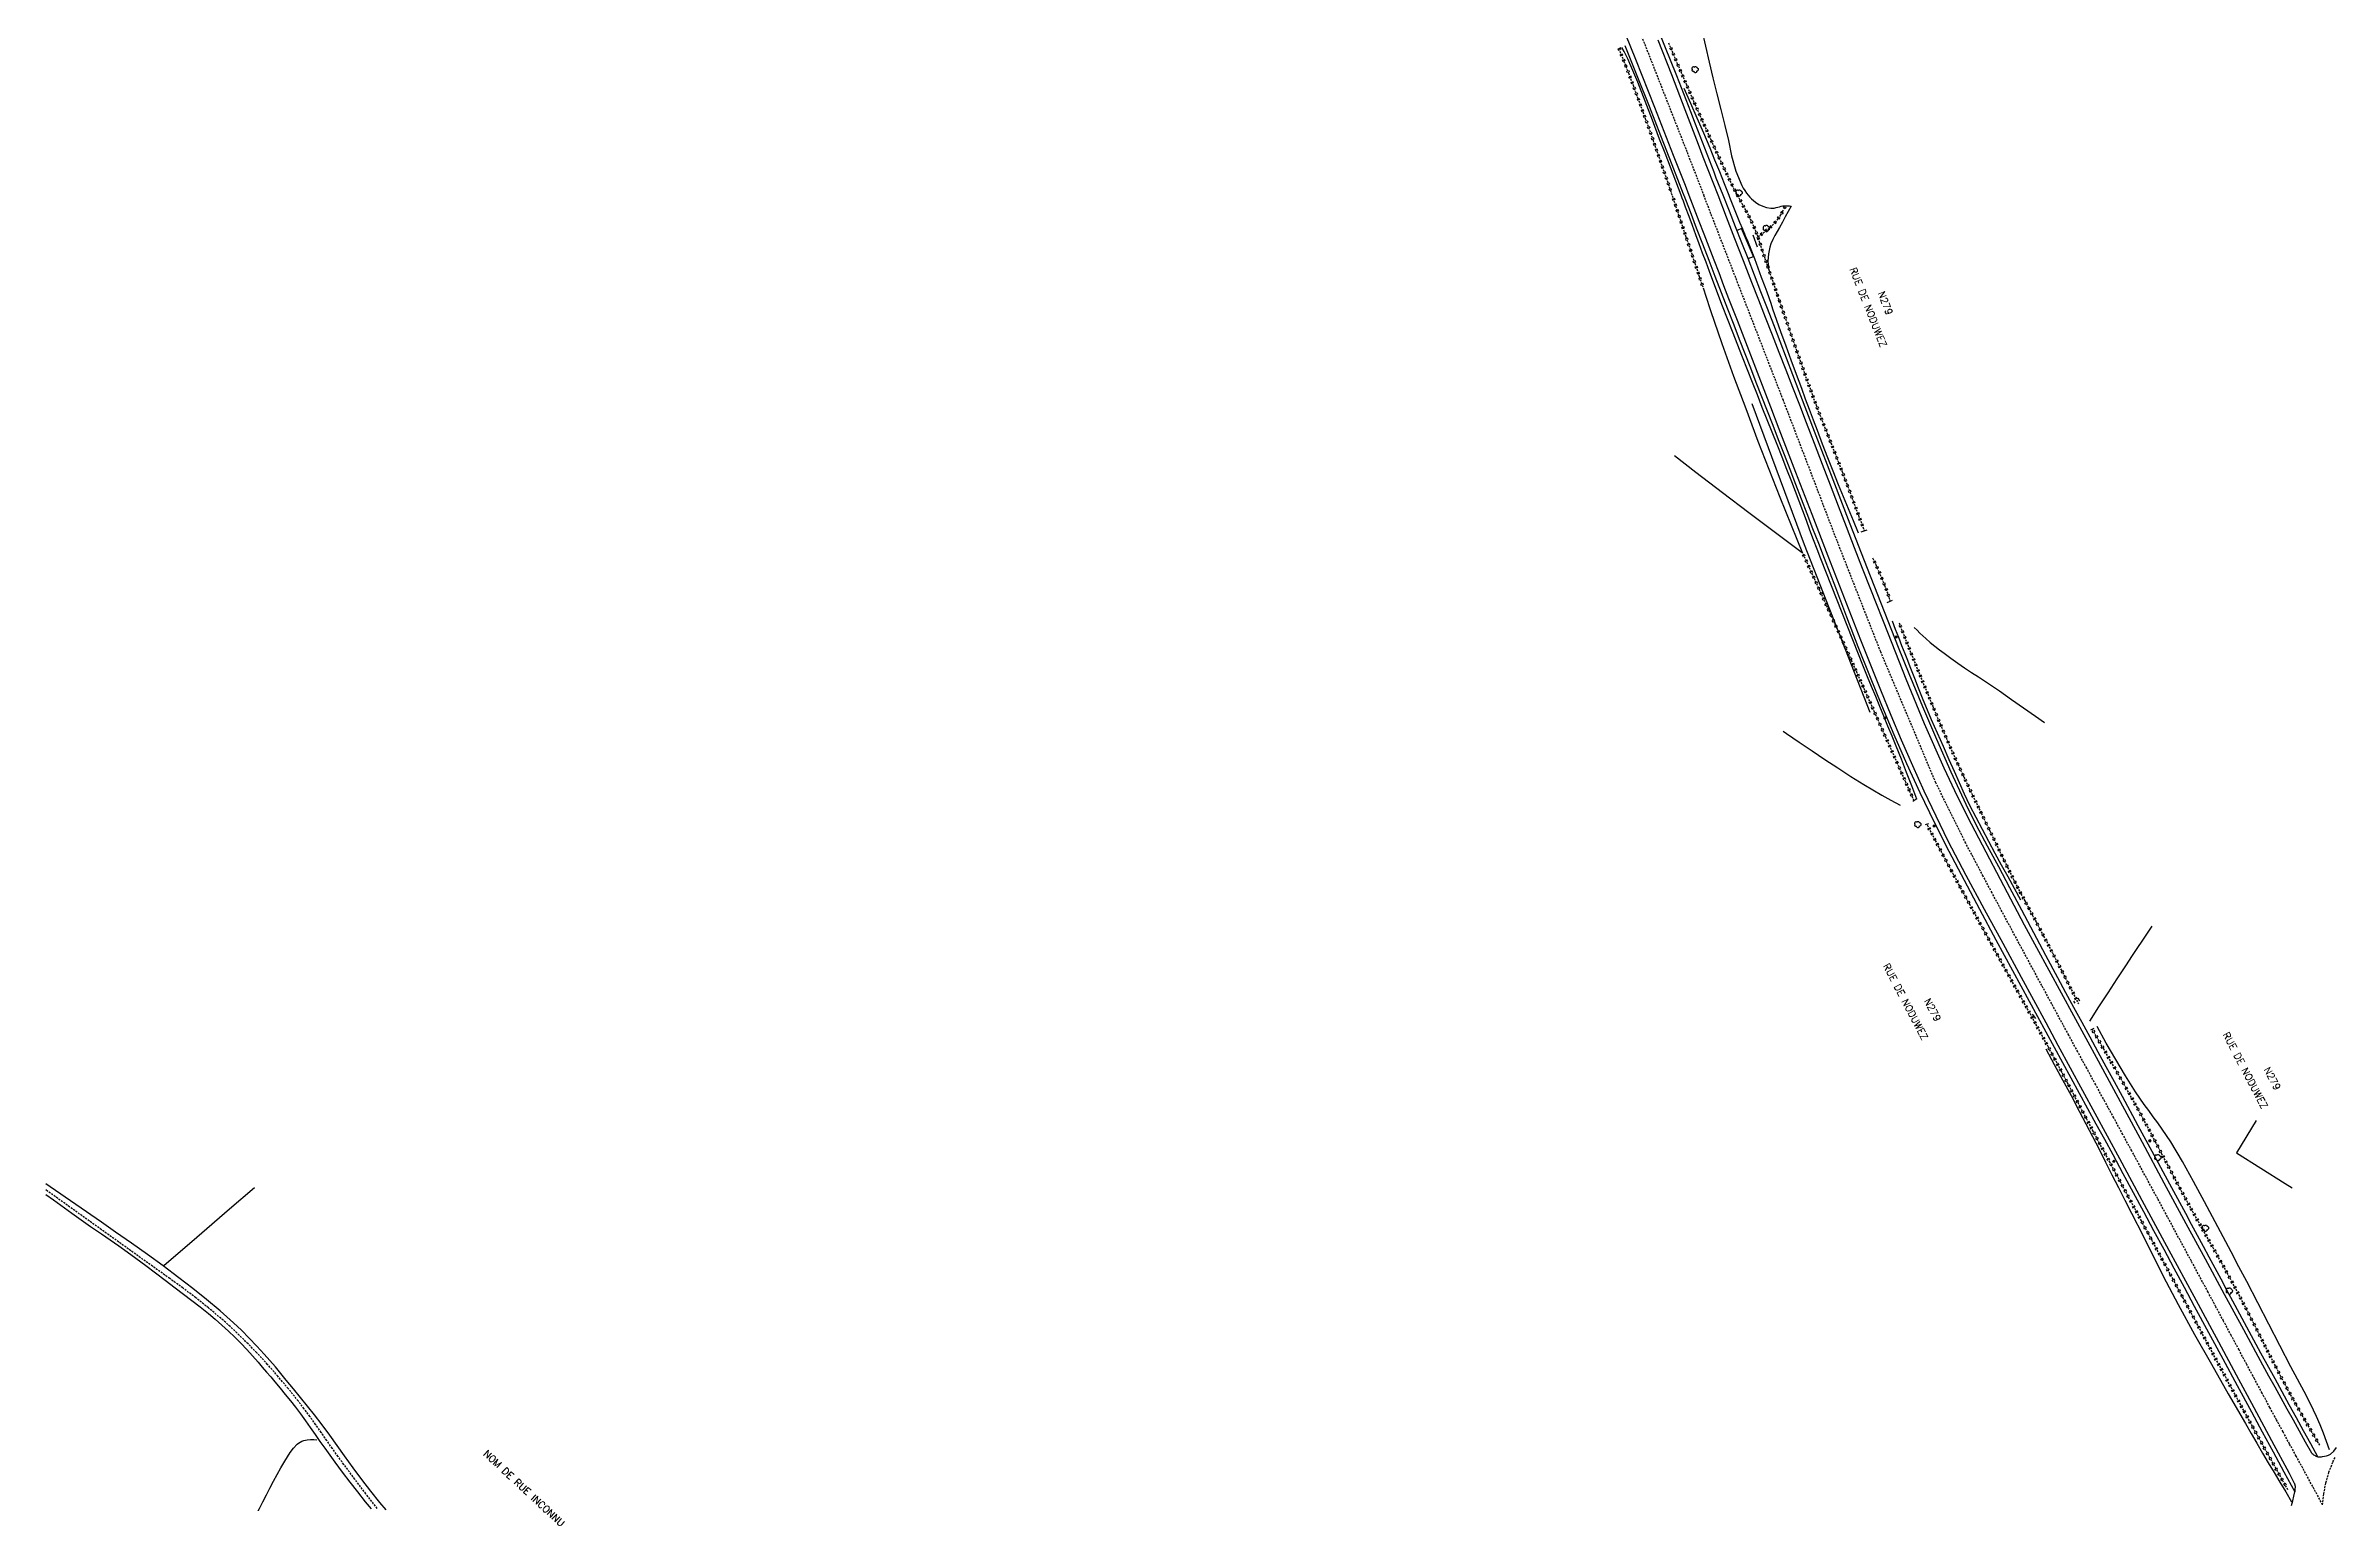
# Model space of a CAD drawing. Header units: millimetres. Extents: x 193000 to 194000, y 155000 to 156000.
# Drawn here: x 193000 to 193575, y 155342 to 155709 of the extents above; entities that cross this region are included whole.
import ezdxf
from ezdxf.enums import TextEntityAlignment as Align

# ---------------------------------------------------------------- set-up
doc = ezdxf.new("R2010")
doc.units = ezdxf.units.MM
doc.linetypes.add('DASHED', pattern=[0.75, 0.5, -0.25])
doc.layers.get('0').update_dxf_attribs({"linetype": 'CONTINUOUS'})
for name, color, linetype in [('W0001', 6, 'DASHED'), ('W0008', 7, 'CONTINUOUS'), ('W0051', 7, 'CONTINUOUS'), ('W0120', 7, 'CONTINUOUS'), ('W0211', 2, 'CONTINUOUS'), ('W0214', 2, 'CONTINUOUS'), ('W0220', 5, 'DASHED'), ('W0300', 7, 'CONTINUOUS'), ('W0330', 7, 'CONTINUOUS'), ('W0333', 7, 'CONTINUOUS'), ('W0850', 7, 'CONTINUOUS'), ('W0989', 7, 'CONTINUOUS'), ('W0990', 7, 'CONTINUOUS')]:
    doc.layers.add(name, color=color, linetype=linetype)
doc.styles.get("Standard").update_dxf_attribs({"font": 'romans.shx', "width": 0.85})

# ---------------------------------------------------------------- blocks, each defined once
blk = doc.blocks.new('T300')
for p, q in [((-0.8, 0.51), (-0.86, 0.34)), ((-0.86, 0.34), (-0.86, 0.17)), ((-0.86, 0.17), (-0.74, 0.06)), ((-0.69, 0.63), (-0.8, 0.51)), ((-0.8, -0.06), (-0.74, 0.06)), ((-0.74, 0.06), (-0.69, 0.11)), ((-0.57, 0.69), (-0.69, 0.63)), ((-0.46, 0.69), (-0.57, 0.69)), ((-0.29, 0.63), (-0.46, 0.69)), ((-0.29, 0.63), (-0.17, 0.74)), ((-0.23, 0.57), (-0.29, 0.63)), ((-0.17, 0.74), (-0.06, 0.8)), ((-0.06, 0.8), (0.06, 0.8)), ((0.06, 0.8), (0.23, 0.74)), ((0.23, 0.74), (0.34, 0.63)), ((0.34, 0.63), (0.4, 0.51)), ((0.46, 0.46), (0.34, 0.46)), ((0.4, 0.51), (0.4, 0.46)), ((0.57, 0.4), (0.46, 0.46)), ((0.57, 0.4), (0.69, 0.29)), ((0.69, 0.29), (0.74, 0.17)), ((0.74, 0.06), (0.69, -0.17)), ((0.74, 0.17), (0.74, 0.06)), ((-0.8, -0.17), (-0.8, -0.06)), ((-0.8, -0.23), (-0.8, -0.17)), ((-0.74, -0.34), (-0.8, -0.23)), ((-0.69, -0.4), (-0.74, -0.34)), ((-0.51, -0.46), (-0.69, -0.4)), ((-0.4, -0.46), (-0.51, -0.46)), ((-0.4, -0.46), (-0.34, -0.46)), ((-0.34, -0.46), (-0.34, -0.4)), ((-0.34, -0.51), (-0.34, -0.46)), ((-0.29, -0.63), (-0.34, -0.51)), ((-0.17, -0.74), (-0.29, -0.63)), ((-0.06, -0.8), (-0.17, -0.74)), ((0.06, -0.8), (-0.06, -0.8)), ((0.17, -0.74), (0.06, -0.8)), ((0.23, -0.69), (0.17, -0.74)), ((0.29, -0.46), (0.23, -0.46)), ((0.29, -0.63), (0.23, -0.69)), ((0.46, -0.4), (0.29, -0.46)), ((0.34, -0.51), (0.29, -0.63)), ((0.34, -0.51), (0.34, -0.46)), ((0.57, -0.34), (0.46, -0.4)), ((0.63, -0.29), (0.57, -0.34)), ((0.69, -0.17), (0.63, -0.29))]:
    blk.add_line(p, q)
blk = doc.blocks.new('T850')
for p, q in [((-0.25, -0.15), (0, 0.32)), ((0, 0.32), (0.25, -0.15)), ((-0.25, -0.15), (0.25, -0.15))]:
    blk.add_line(p, q)
for major_axis in [(-0.106, 0.106), (-0.0354, 0.0354), (-0.0236, 0.0236)]:
    blk.add_ellipse((0, 0), major_axis=major_axis, ratio=1, start_param=3.926991, end_param=10.210176)
blk = doc.blocks.new('t220o')
at = {"color": 0, "linetype": 'Continuous'}
for p, q in [((-0.25, 0.25), (0.25, 0.25)), ((-0.25, -0.25), (0.25, -0.25))]:
    blk.add_line(p, q, dxfattribs=at)

msp = doc.modelspace()

# ---------------------------------------------------------------- linework, layer by layer
at = {"layer": 'W0001'}
for points in [[(193248.97, 155926.94), (193263.37, 155911.48), (193283.83, 155889.81), (193304.25, 155867.8), (193323.43, 155845.58), (193337.31, 155827.85), (193350.05, 155809.23), (193362.16, 155790.15), (193378.46, 155761.08), (193388.36, 155740.72), (193400.18, 155713.14), (193412.19, 155682.51), (193416.66, 155671)], [(193572.18, 155341.96), (193565.55, 155354.17), (193563.89, 155357.22), (193562.23, 155360.28), (193560.58, 155363.33), (193558.93, 155366.39), (193556.98, 155370.01), (193555.04, 155373.63), (193553.1, 155377.25), (193551.17, 155380.87), (193549.23, 155384.49), (193547.29, 155388.12), (193545.35, 155391.74), (193543.41, 155395.36), (193539.19, 155403.2), (193534.96, 155411.03), (193530.73, 155418.87), (193526.49, 155426.7), (193524.23, 155430.86), (193521.96, 155435.01), (193519.7, 155439.17), (193517.43, 155443.33), (193515.16, 155447.48), (193512.9, 155451.64), (193510.64, 155455.79), (193508.38, 155459.95), (193504.1, 155467.85), (193499.82, 155475.75), (193495.56, 155483.66), (193491.31, 155491.58), (193489.09, 155495.73), (193486.88, 155499.89), (193484.68, 155504.05), (193482.48, 155508.22), (193474.98, 155523.37), (193461.11, 155556.29), (193450.16, 155584.16), (193436.65, 155619.5), (193424.96, 155649.6), (193416.66, 155671)], [(193014, 155411.08), (193000.46, 155420.78), (193000, 155421.09)], [(193083.3, 155341.02), (193080.45, 155344.69), (193077.67, 155348.4), (193074.9, 155352.12), (193073.45, 155354.1), (193072.02, 155356.1), (193070.62, 155358.11), (193069.22, 155360.12), (193067.81, 155362.14), (193066.38, 155364.13), (193064.92, 155366.11), (193063.43, 155368.06), (193060.92, 155371.17), (193058.35, 155374.24), (193055.72, 155377.24), (193053.01, 155380.18), (193050.83, 155382.42), (193048.61, 155384.61), (193046.33, 155386.74), (193044, 155388.82), (193040.88, 155391.44), (193037.7, 155393.98), (193034.45, 155396.44), (193031.14, 155398.81), (193031.14, 155398.81), (193014, 155411.08)], [(193572.18, 155341.96), (193572.47, 155344.73), (193573, 155347.46), (193573.76, 155350.13), (193574.75, 155352.74), (193575.33, 155353.94)]]:
    msp.add_lwpolyline(points, dxfattribs=at)
at = {"layer": 'W0008'}
for points in [[(193014, 155413), (193007.57, 155417.45), (193001.1, 155421.84), (193000, 155422.57)], [(193000, 155419.91), (193001.91, 155418.57), (193006.57, 155415.26), (193011.21, 155411.92)], [(193017.55, 155410.48), (193014, 155413)], [(193011.21, 155411.92), (193014, 155410.03)], [(193014, 155410.03), (193016.17, 155408.53), (193018.33, 155407.01), (193020.48, 155405.48), (193022.62, 155403.94), (193025.11, 155402.1), (193027.57, 155400.24), (193030.02, 155398.36), (193032.48, 155396.49), (193034.58, 155394.9), (193036.7, 155393.32), (193038.8, 155391.72), (193040.86, 155390.06), (193042.57, 155388.61), (193044.26, 155387.13), (193045.92, 155385.61), (193047.54, 155384.06), (193049.04, 155382.53), (193050.49, 155380.96), (193051.92, 155379.37), (193053.35, 155377.77), (193054.42, 155376.55), (193055.49, 155375.31), (193056.54, 155374.07), (193057.59, 155372.82), (193058.89, 155371.25), (193060.19, 155369.69), (193061.47, 155368.1), (193062.72, 155366.5), (193063.99, 155364.8), (193065.24, 155363.09), (193066.47, 155361.36), (193067.68, 155359.62), (193068.9, 155357.88), (193070.12, 155356.15), (193071.35, 155354.42), (193072.6, 155352.71), (193074.49, 155350.19), (193076.39, 155347.68), (193078.32, 155345.18), (193080.28, 155342.71), (193081.74, 155340.92)], [(193075.07, 155354.27), (193073.23, 155356.87), (193071.36, 155359.45), (193069.46, 155362.01), (193067.53, 155364.55), (193065.8, 155366.76), (193064.03, 155368.95), (193062.25, 155371.13), (193060.45, 155373.3), (193059.09, 155374.94), (193057.72, 155376.59), (193056.33, 155378.21), (193054.9, 155379.81), (193053.04, 155381.84), (193051.14, 155383.85), (193049.2, 155385.81), (193047.2, 155387.71), (193043.86, 155390.67), (193040.42, 155393.51), (193036.93, 155396.28), (193033.41, 155399.01), (193029.51, 155401.97), (193025.57, 155404.86), (193021.58, 155407.7), (193017.55, 155410.48)], [(193570.98, 155354.02), (193571.28, 155353.97), (193571.58, 155354), (193571.87, 155354.05), (193572.16, 155354.09), (193572.66, 155354.14), (193573.17, 155354.24), (193573.67, 155354.4), (193574.13, 155354.65), (193574.98, 155355.42), (193575.66, 155356.35)], [(193085.57, 155340.65), (193083.99, 155342.54), (193081.68, 155345.42), (193079.43, 155348.33), (193077.22, 155351.28), (193075.07, 155354.27)], [(193564.34, 155341.82), (193564.67, 155342.95), (193564.93, 155344.1), (193565.15, 155345.25)]]:
    msp.add_lwpolyline(points, dxfattribs=at)
at = {"layer": 'W0051'}
for points in [[(193394.67, 155717.21), (193399.52, 155705.21), (193404.24, 155693.17), (193408.96, 155681.13), (193409.96, 155678.6), (193410.96, 155676.07), (193411.95, 155673.54), (193412.93, 155671)], [(193421.51, 155671), (193420.94, 155672.44), (193420.37, 155673.89), (193419.8, 155675.33), (193419.24, 155676.78), (193418.06, 155679.81), (193416.89, 155682.84), (193415.73, 155685.87), (193414.57, 155688.91), (193413.4, 155691.95), (193412.23, 155694.98), (193411.05, 155698.01), (193409.86, 155701.03), (193406.86, 155708.51), (193403.84, 155715.97)], [(193396.86, 155708.63), (193400.02, 155700.69), (193402.93, 155693.38), (193405.79, 155686.06), (193408.64, 155678.72), (193411.48, 155671.39), (193411.52, 155671.29), (193411.55, 155671.2), (193411.59, 155671.1), (193411.63, 155671)], [(193420.25, 155671), (193419.02, 155674.19), (193417.78, 155677.39), (193416.54, 155680.58), (193415.3, 155683.77), (193411.94, 155692.5), (193408.59, 155701.25), (193405.19, 155709.97)], [(193411.63, 155671), (193413.2, 155666.93), (193414.77, 155662.86), (193416.34, 155658.79), (193417.91, 155654.72), (193419.47, 155650.65), (193421.03, 155646.58), (193422.6, 155642.51), (193424.17, 155638.44), (193425.57, 155634.83), (193426.97, 155631.23), (193428.37, 155627.63), (193429.77, 155624.02), (193431.17, 155620.42), (193432.57, 155616.81), (193433.98, 155613.21), (193435.37, 155609.61), (193436.82, 155605.89), (193438.25, 155602.17), (193439.69, 155598.45), (193441.13, 155594.73), (193442.57, 155591.01), (193444.01, 155587.29), (193445.45, 155583.57), (193446.89, 155579.85), (193449.72, 155572.45), (193452.54, 155565.06), (193455.38, 155557.67), (193458.32, 155550.32), (193461.36, 155542.92), (193464.44, 155535.54), (193467.62, 155528.2), (193470.95, 155520.92), (193474.53, 155513.52), (193478.28, 155506.19), (193482.1, 155498.91), (193485.93, 155491.64), (193490.04, 155483.9), (193494.2, 155476.19), (193498.39, 155468.49), (193502.58, 155460.8), (193504.68, 155456.94), (193506.78, 155453.08), (193508.89, 155449.23), (193511, 155445.37), (193513.11, 155441.52), (193515.22, 155437.67), (193517.33, 155433.81), (193519.42, 155429.95), (193522, 155425.2), (193524.56, 155420.44), (193527.12, 155415.68), (193529.68, 155410.92), (193532.24, 155406.16), (193534.8, 155401.4), (193537.36, 155396.64), (193539.92, 155391.89), (193543.5, 155385.25), (193547.09, 155378.61), (193550.69, 155371.97), (193554.28, 155365.34), (193556.99, 155360.32), (193559.71, 155355.29), (193562.43, 155350.27), (193565.15, 155345.25)], [(193412.93, 155671), (193414.18, 155667.77), (193415.43, 155664.53), (193416.68, 155661.29), (193417.92, 155658.05), (193419.16, 155654.81), (193420.41, 155651.58), (193421.65, 155648.34), (193422.9, 155645.1), (193425.01, 155639.65), (193427.11, 155634.19), (193429.21, 155628.73), (193431.32, 155623.28), (193433.42, 155617.82), (193435.52, 155612.36), (193437.63, 155606.91), (193439.74, 155601.45), (193443.8, 155590.92), (193447.86, 155580.38), (193451.95, 155569.84), (193456.08, 155559.33), (193458.58, 155553.02), (193461.09, 155546.7), (193463.65, 155540.4), (193466.3, 155534.15), (193469.11, 155527.75), (193471.99, 155521.39), (193474.96, 155515.07), (193478.02, 155508.79), (193482.47, 155500.15), (193487.09, 155491.59), (193491.78, 155483.07), (193496.43, 155474.54), (193499.51, 155468.83), (193502.59, 155463.13), (193505.67, 155457.43), (193508.76, 155451.73), (193511.84, 155446.03), (193514.93, 155440.33), (193518.01, 155434.64), (193521.1, 155428.94), (193527.33, 155417.42), (193533.56, 155405.91), (193539.79, 155394.4), (193546.01, 155382.88), (193550.46, 155374.64), (193554.91, 155366.39), (193559.36, 155358.14), (193563.8, 155349.9)], [(193569.42, 155354.93), (193567.9, 155357.7), (193566.37, 155360.46), (193564.83, 155363.22), (193563.29, 155365.98), (193561.74, 155368.73), (193560.21, 155371.49), (193558.68, 155374.25), (193557.17, 155377.02), (193552.35, 155385.91), (193547.53, 155394.81), (193542.73, 155403.7), (193537.92, 155412.59), (193532.39, 155422.8), (193526.88, 155433), (193521.36, 155443.21), (193515.84, 155453.42), (193509.66, 155464.81), (193503.45, 155476.18), (193497.29, 155487.58), (193491.22, 155499.04), (193487.58, 155505.99), (193483.95, 155512.95), (193480.41, 155519.96), (193477.04, 155527.05), (193472.16, 155538.17), (193467.55, 155549.41), (193463.09, 155560.7), (193458.63, 155571.99), (193456.57, 155577.21), (193454.54, 155582.44), (193452.52, 155587.67), (193450.52, 155592.91), (193448.52, 155598.16), (193446.52, 155603.4), (193444.52, 155608.64), (193442.5, 155613.87), (193440.78, 155618.27), (193439.07, 155622.67), (193437.35, 155627.07), (193435.62, 155631.47), (193433.9, 155635.87), (193432.18, 155640.27), (193430.46, 155644.67), (193428.74, 155649.07), (193426.61, 155654.55), (193424.49, 155660.03), (193422.37, 155665.52), (193420.25, 155671)], [(193570.98, 155354.02), (193569.17, 155357.28), (193567.37, 155360.53), (193565.57, 155363.79), (193563.77, 155367.06), (193560.22, 155373.57), (193556.67, 155380.08), (193553.14, 155386.6), (193549.61, 155393.13), (193548.13, 155395.88), (193546.65, 155398.63), (193545.17, 155401.38), (193543.7, 155404.14), (193542.22, 155406.89), (193540.74, 155409.64), (193539.26, 155412.4), (193537.78, 155415.15), (193533.81, 155422.5), (193529.83, 155429.85), (193525.84, 155437.19), (193521.85, 155444.54), (193519.83, 155448.27), (193517.8, 155451.99), (193515.77, 155455.71), (193513.75, 155459.44), (193511.72, 155463.16), (193509.69, 155466.89), (193507.68, 155470.62), (193505.66, 155474.35), (193502.62, 155480.01), (193499.6, 155485.67), (193496.58, 155491.34), (193493.57, 155497.02), (193490.78, 155502.23), (193487.96, 155507.43), (193485.2, 155512.66), (193482.56, 155517.96), (193478.79, 155526.07), (193475.2, 155534.25), (193471.72, 155542.49), (193468.28, 155550.74), (193465.59, 155557.34), (193462.96, 155563.96), (193460.37, 155570.6), (193457.78, 155577.24), (193453.46, 155588.35), (193449.18, 155599.47), (193444.91, 155610.6), (193440.64, 155621.72), (193439.03, 155625.9), (193437.43, 155630.07), (193435.83, 155634.25), (193434.23, 155638.43), (193432.63, 155642.6), (193431.02, 155646.78), (193429.41, 155650.95), (193427.79, 155655.12), (193426.23, 155659.09), (193424.66, 155663.06), (193423.08, 155667.03), (193421.51, 155671)], [(193570.98, 155354.02), (193570.76, 155354.04), (193570.55, 155354.12), (193570.36, 155354.22), (193570.18, 155354.31), (193569.96, 155354.43), (193569.76, 155354.58), (193569.58, 155354.75), (193569.42, 155354.94)], [(193563.8, 155349.9), (193565.05, 155347.39)], [(193565.05, 155347.39), (193565.07, 155347.31), (193565.1, 155347.23), (193565.13, 155347.14), (193565.16, 155347.06), (193565.19, 155346.98), (193565.21, 155346.9), (193565.23, 155346.81), (193565.24, 155346.73), (193565.26, 155346.36), (193565.23, 155345.99), (193565.19, 155345.62), (193565.15, 155345.25)]]:
    msp.add_lwpolyline(points, dxfattribs=at)
at = {"layer": 'W0120'}
for points in [[(193395.81, 155708.1), (193395.21, 155707.85)], [(193428.99, 155661.1), (193430.05, 155658.08)], [(193457.65, 155586.83), (193456.12, 155586.38)], [(193464, 155569.2), (193462.65, 155568.63)], [(193470.2, 155519.34), (193469.19, 155518.72)], [(193473.11, 155513.09), (193472.32, 155512.83)], [(193500.12, 155464.16), (193499.28, 155465.2)], [(193509.55, 155468.55), (193509.9, 155468)], [(193511.19, 155468.53), (193510.75, 155469.27)], [(193514.68, 155461.63), (193513.85, 155461.25)]]:
    msp.add_lwpolyline(points, dxfattribs=at)
at = {"layer": 'W0211'}
for points in [[(193410.98, 155671), (193409.64, 155674.54), (193408.29, 155678.08), (193406.93, 155681.62), (193405.56, 155685.15), (193403.75, 155689.91), (193401.96, 155694.67), (193400.1, 155699.41), (193398.11, 155704.1), (193397.63, 155705.12), (193397.13, 155706.14), (193396.61, 155707.14), (193396.07, 155708.13)], [(193411.62, 155697.93), (193413.3, 155694.19), (193414.95, 155690.45), (193416.57, 155686.69), (193418.16, 155682.92), (193419.38, 155679.95), (193420.58, 155676.97), (193421.76, 155673.98), (193422.94, 155671)], [(193470.23, 155519.29), (193468.94, 155522.63), (193467.63, 155525.96), (193466.31, 155529.29), (193464.98, 155532.61), (193463.97, 155535.11), (193462.95, 155537.6), (193461.92, 155540.09), (193460.89, 155542.58), (193459.87, 155545.06), (193458.84, 155547.55), (193457.82, 155550.04), (193456.81, 155552.54), (193454.1, 155559.3), (193451.41, 155566.07), (193448.75, 155572.86), (193446.1, 155579.65), (193445.18, 155582.06), (193444.26, 155584.47), (193443.35, 155586.89), (193442.44, 155589.31), (193441.54, 155591.73), (193440.63, 155594.15), (193439.71, 155596.57), (193438.78, 155598.98), (193437.56, 155602.11), (193436.33, 155605.24), (193435.09, 155608.36), (193433.85, 155611.48), (193432.6, 155614.6), (193431.36, 155617.72), (193430.12, 155620.85), (193428.89, 155623.98), (193426.38, 155630.37), (193423.88, 155636.77), (193421.4, 155643.18), (193418.95, 155649.6), (193418.08, 155651.89), (193417.22, 155654.2), (193416.37, 155656.5), (193415.52, 155658.81), (193414.67, 155661.11), (193413.82, 155663.42), (193412.97, 155665.72), (193412.1, 155668.02), (193411.82, 155668.77), (193411.54, 155669.51), (193411.26, 155670.26), (193410.98, 155671)], [(193422.94, 155671), (193423.12, 155670.56), (193423.29, 155670.13), (193423.47, 155669.69), (193423.65, 155669.25), (193424.32, 155667.58), (193424.99, 155665.9), (193425.67, 155664.23), (193426.36, 155662.56), (193426.63, 155661.92), (193426.9, 155661.29), (193427.17, 155660.65), (193427.44, 155660.02), (193427.72, 155659.39), (193427.99, 155658.75), (193428.25, 155658.11), (193428.51, 155657.47), (193429.41, 155655.15), (193430.27, 155652.81), (193431.12, 155650.47), (193431.96, 155648.13), (193432.47, 155646.72), (193432.97, 155645.3), (193433.47, 155643.88), (193433.96, 155642.46), (193434.46, 155641.04), (193434.95, 155639.63), (193435.45, 155638.21), (193435.96, 155636.8), (193437.25, 155633.22), (193438.56, 155629.65), (193439.88, 155626.09), (193441.19, 155622.52), (193442.17, 155619.88), (193443.13, 155617.23), (193444.11, 155614.59), (193445.11, 155611.95), (193446.42, 155608.55), (193447.75, 155605.15), (193449.09, 155601.76), (193450.45, 155598.37), (193451.69, 155595.33), (193452.94, 155592.29), (193454.21, 155589.25), (193455.48, 155586.22)], [(193463.96, 155564.05), (193464.77, 155562.01), (193465.58, 155559.96), (193466.38, 155557.92), (193467.19, 155555.87), (193467.84, 155554.22), (193468.48, 155552.57), (193469.12, 155550.92), (193469.75, 155549.27), (193470.4, 155547.63), (193471.05, 155545.98), (193471.71, 155544.34), (193472.38, 155542.7), (193473.81, 155539.31), (193475.29, 155535.93), (193476.78, 155532.56), (193478.28, 155529.2), (193479.55, 155526.34), (193480.82, 155523.47), (193482.11, 155520.63), (193483.45, 155517.8), (193484.99, 155514.75), (193486.59, 155511.73), (193488.21, 155508.72), (193489.83, 155505.71), (193491.43, 155502.78), (193493.03, 155499.84), (193494.65, 155496.92), (193496.29, 155494)], [(193573.9, 155355.73), (193573.17, 155357.87), (193572.38, 155359.99), (193571.53, 155362.08), (193570.63, 155364.16), (193569.12, 155367.33), (193567.5, 155370.45), (193565.84, 155373.55), (193564.2, 155376.66), (193561.44, 155382.01), (193558.68, 155387.36), (193555.9, 155392.7), (193553.12, 155398.04), (193551.14, 155401.79), (193549.16, 155405.54), (193547.17, 155409.28), (193545.16, 155413.02), (193542.45, 155418.09), (193539.75, 155423.18), (193536.97, 155428.24), (193534.02, 155433.19), (193532.97, 155434.79), (193531.89, 155436.37), (193530.76, 155437.92), (193529.62, 155439.46), (193528.48, 155441), (193527.35, 155442.55), (193526.25, 155444.12), (193525.19, 155445.71), (193522.65, 155449.74), (193520.18, 155453.82), (193517.81, 155457.95), (193515.51, 155462.13)], [(193502.59, 155456.5), (193504.73, 155452.61), (193506.84, 155448.71), (193508.94, 155444.8), (193511.02, 155440.88), (193512.68, 155437.69), (193514.34, 155434.5), (193515.98, 155431.29), (193517.61, 155428.09), (193519.24, 155424.88), (193520.87, 155421.67), (193522.5, 155418.47), (193524.13, 155415.26), (193527.05, 155409.52), (193529.96, 155403.76), (193532.89, 155398.02), (193535.9, 155392.31), (193540.01, 155384.77), (193544.22, 155377.28), (193548.47, 155369.81), (193552.75, 155362.36), (193554.18, 155359.89), (193555.62, 155357.42), (193557.07, 155354.96), (193558.52, 155352.51), (193559.97, 155350.06), (193561.43, 155347.62), (193562.9, 155345.18), (193564.37, 155342.74)]]:
    msp.add_lwpolyline(points, dxfattribs=at)
at = {"layer": 'W0214'}
msp.add_lwpolyline([(193441.58, 155581), (193438.69, 155588), (193435.86, 155595.03), (193433.09, 155602.08), (193430.36, 155609.16), (193427.28, 155617.32), (193424.25, 155625.5), (193421.3, 155633.71), (193418.43, 155641.95), (193418, 155643.25), (193417.58, 155644.56), (193417.17, 155645.86), (193416.77, 155647.17)], dxfattribs=at)
at = {"layer": 'W0220'}
for points in [[(193408.75, 155671), (193408.48, 155671.78), (193408.22, 155672.57), (193407.95, 155673.35), (193407.68, 155674.13), (193405.85, 155679.42), (193404, 155684.71), (193402.13, 155689.98), (193400.21, 155695.25), (193399.06, 155698.37), (193397.88, 155701.48), (193396.68, 155704.58), (193395.46, 155707.67)], [(193407.79, 155709.32), (193409.97, 155704.15), (193412.19, 155699), (193414.44, 155693.86), (193416.72, 155688.74), (193418.44, 155684.94), (193420.16, 155681.14), (193421.93, 155677.36), (193423.74, 155673.61), (193424.07, 155672.95), (193424.4, 155672.3), (193424.75, 155671.65), (193425.1, 155671)], [(193416.73, 155647.18), (193415.61, 155650.51), (193414.5, 155653.83), (193413.38, 155657.16), (193412.26, 155660.49), (193411.82, 155661.8), (193411.38, 155663.12), (193410.94, 155664.43), (193410.5, 155665.75), (193410.07, 155667.06), (193409.63, 155668.37), (193409.19, 155669.69), (193408.75, 155671)], [(193425.1, 155671), (193426.18, 155669.02), (193427.28, 155667.05), (193428.33, 155665.04), (193429.28, 155662.99), (193430.04, 155661.06), (193430.71, 155659.1), (193431.35, 155657.12), (193432, 155655.16), (193432.53, 155653.62), (193433.05, 155652.08), (193433.57, 155650.55), (193434.1, 155649.01), (193434.62, 155647.47), (193435.14, 155645.93), (193435.67, 155644.4), (193436.2, 155642.86), (193438.12, 155637.3), (193440.04, 155631.75), (193441.99, 155626.2), (193443.99, 155620.68), (193444.89, 155618.28), (193445.81, 155615.88), (193446.74, 155613.5), (193447.68, 155611.11), (193448.62, 155608.73), (193449.56, 155606.34), (193450.49, 155603.96), (193451.41, 155601.57), (193452.81, 155597.88), (193454.19, 155594.2), (193455.57, 155590.51), (193456.93, 155586.81)], [(193436.98, 155667.95), (193436.48, 155666.99), (193435.93, 155666.06), (193435.32, 155665.16), (193434.66, 155664.3), (193434.17, 155663.74), (193433.64, 155663.22), (193433.1, 155662.72), (193432.54, 155662.24), (193431.91, 155661.74), (193431.27, 155661.25), (193430.62, 155660.79), (193429.95, 155660.34)], [(193469.51, 155518.86), (193468.46, 155521.22), (193467.42, 155523.57), (193466.37, 155525.92), (193465.33, 155528.27), (193462.47, 155534.69), (193459.6, 155541.11), (193456.74, 155547.53), (193453.86, 155553.95), (193450.8, 155560.72), (193447.74, 155567.48), (193444.66, 155574.24), (193441.58, 155581)], [(193459.08, 155579.89), (193459.88, 155578.2), (193460.64, 155576.49), (193461.37, 155574.77), (193462.07, 155573.04), (193462.44, 155572.07), (193462.79, 155571.1), (193463.12, 155570.12), (193463.44, 155569.14)], [(193465.73, 155563.54), (193467.35, 155559.41), (193468.99, 155555.29), (193470.66, 155551.18), (193472.35, 155547.08), (193474.19, 155542.63), (193476.05, 155538.19), (193477.95, 155533.76), (193479.9, 155529.36), (193482.01, 155524.81), (193484.17, 155520.29), (193486.36, 155515.78), (193488.55, 155511.28), (193490.02, 155508.21), (193491.49, 155505.15), (193492.98, 155502.09), (193494.5, 155499.06), (193495.43, 155497.27), (193496.36, 155495.49), (193497.31, 155493.71), (193498.27, 155491.94), (193499.22, 155490.17), (193500.18, 155488.4), (193501.13, 155486.63), (193502.07, 155484.85), (193504.27, 155480.62), (193506.47, 155476.38), (193508.65, 155472.13), (193510.81, 155467.88)], [(193563.47, 155345.71), (193560.48, 155351.03), (193557.5, 155356.36), (193554.54, 155361.7), (193551.6, 155367.05), (193549.78, 155370.38), (193547.98, 155373.72), (193546.18, 155377.06), (193544.38, 155380.4), (193542.59, 155383.74), (193540.8, 155387.08), (193539.01, 155390.43), (193537.21, 155393.77), (193534.58, 155398.65), (193531.94, 155403.53), (193529.3, 155408.42), (193526.66, 155413.3), (193524.02, 155418.18), (193521.38, 155423.07), (193518.75, 155427.95), (193516.12, 155432.84), (193514.51, 155435.86), (193512.91, 155438.88), (193511.3, 155441.9), (193509.7, 155444.93), (193508.1, 155447.95), (193506.5, 155450.97), (193504.88, 155453.98), (193503.26, 155456.99), (193501.81, 155459.65), (193500.36, 155462.29), (193498.9, 155464.93), (193497.44, 155467.57), (193495.97, 155470.21), (193494.51, 155472.85), (193493.05, 155475.49), (193491.59, 155478.13), (193488.91, 155482.99), (193486.23, 155487.84), (193483.56, 155492.7), (193480.92, 155497.57), (193478.88, 155501.35), (193476.86, 155505.15), (193474.85, 155508.95), (193472.85, 155512.76)], [(193571.48, 155356.91), (193569.55, 155360.14), (193567.66, 155363.39), (193565.8, 155366.65), (193563.98, 155369.94), (193562.11, 155373.4), (193560.29, 155376.87), (193558.49, 155380.37), (193556.72, 155383.87), (193554.94, 155387.37), (193553.16, 155390.86), (193551.35, 155394.35), (193549.5, 155397.81), (193548.09, 155400.41), (193546.66, 155403), (193545.21, 155405.58), (193543.75, 155408.16), (193542.29, 155410.73), (193540.84, 155413.31), (193539.39, 155415.89), (193537.97, 155418.49), (193536.4, 155421.38), (193534.86, 155424.28), (193533.32, 155427.19), (193531.8, 155430.1), (193530.27, 155433.01), (193528.73, 155435.92), (193527.18, 155438.82), (193525.61, 155441.7), (193522.85, 155446.66), (193520.03, 155451.59), (193517.18, 155456.49), (193514.33, 155461.4)]]:
    msp.add_lwpolyline(points, dxfattribs=at)
at = {"layer": 'W0300'}
for points in [[(193428.77, 155618.73), (193441.85, 155583.28)], [(193441.85, 155583.28), (193458.42, 155541.14)]]:
    msp.add_lwpolyline(points, dxfattribs=at)
at = {"layer": 'W0330'}
for points in [[(193416.13, 155712.48), (193417.09, 155708.49), (193418.03, 155704.5), (193418.97, 155700.51), (193419.93, 155696.53), (193420.92, 155692.55), (193421.94, 155688.58), (193422.83, 155684.79), (193423.64, 155680.93), (193424.68, 155677.1), (193426.22, 155673.45), (193426.57, 155672.81), (193426.96, 155672.18), (193427.38, 155671.58), (193427.83, 155671)], [(193427.83, 155671), (193428.25, 155670.53), (193428.69, 155670.08), (193429.16, 155669.66), (193429.66, 155669.28), (193430.53, 155668.72), (193431.46, 155668.27), (193432.45, 155667.95), (193433.47, 155667.77), (193433.93, 155667.76), (193434.38, 155667.81), (193434.82, 155667.9), (193435.25, 155668.02), (193435.67, 155668.14), (193436.1, 155668.25), (193436.53, 155668.34), (193436.98, 155668.39), (193437.39, 155668.4), (193437.81, 155668.38), (193438.22, 155668.33), (193438.63, 155668.26)], [(193438.62, 155668.26), (193437.88, 155666.94), (193437.15, 155665.61), (193436.43, 155664.28), (193435.71, 155662.95), (193435.14, 155661.93), (193434.55, 155660.91), (193434, 155659.86), (193433.54, 155658.78), (193433.27, 155657.96), (193433.05, 155657.12), (193432.9, 155656.27), (193432.81, 155655.41), (193432.78, 155654.49), (193432.83, 155653.56), (193432.95, 155652.65), (193433.14, 155651.74)], [(193441.42, 155581.2), (193434.69, 155586.17), (193427.99, 155591.18), (193421.33, 155596.23), (193414.7, 155601.33), (193409.3, 155605.52)], [(193469.53, 155562.43), (193470.24, 155561.71), (193470.96, 155560.99), (193471.7, 155560.3), (193472.45, 155559.62), (193473.57, 155558.66), (193474.71, 155557.72), (193475.86, 155556.81), (193477.04, 155555.92), (193478.74, 155554.69), (193480.46, 155553.48), (193482.2, 155552.3), (193483.95, 155551.13), (193485.7, 155549.97), (193487.45, 155548.81), (193489.19, 155547.64), (193490.93, 155546.45), (193493.97, 155544.34), (193497, 155542.23), (193500.03, 155540.1), (193502.31, 155538.49)], [(193436.57, 155536.36), (193437.44, 155535.78), (193440.65, 155533.59), (193443.87, 155531.41), (193447.09, 155529.24), (193450.34, 155527.1), (193453.6, 155524.99), (193456.9, 155522.93), (193459.14, 155521.58), (193461.4, 155520.27), (193463.68, 155519.01), (193465.98, 155517.78)], [(193513.71, 155463.52), (193515.97, 155467.07), (193518.25, 155470.62), (193520.54, 155474.15), (193522.85, 155477.67), (193524.2, 155479.72), (193525.57, 155481.77), (193526.95, 155483.81), (193528.33, 155485.85), (193529.35, 155487.36)], [(193555.46, 155438.56), (193550.49, 155430.36), (193562.79, 155422.66), (193564.54, 155421.6)], [(193029.7, 155402.12), (193037.94, 155409.21), (193046.18, 155416.3), (193052.44, 155421.68)], [(193049.72, 155334.06), (193052.75, 155339.32), (193053.68, 155341.01), (193054.59, 155342.71), (193055.47, 155344.43), (193056.34, 155346.15), (193057.23, 155347.87), (193058.14, 155349.57), (193059.09, 155351.25), (193060.09, 155352.91), (193060.76, 155354.02), (193061.45, 155355.13), (193062.23, 155356.2), (193063.14, 155357.16), (193063.53, 155357.46), (193063.94, 155357.72), (193064.38, 155357.93), (193064.84, 155358.09), (193065.66, 155358.27), (193066.49, 155358.36), (193067.33, 155358.36), (193068.16, 155358.26)]]:
    msp.add_lwpolyline(points, dxfattribs=at)
at = {"layer": 'W0333'}
msp.add_lwpolyline([(193427.81, 155655.12), (193429.13, 155655.6), (193426.11, 155662.66), (193425.05, 155662.12)], dxfattribs=at)

# ---------------------------------------------------------------- block references
at = {"layer": 'W0220'}
for p, rotation in [((193395.47, 155707.66), 111.4740811967134), ((193396.01, 155706.27), 111.4740811967134), ((193408.4, 155707.89), 292.8598832520925), ((193408.98, 155706.51), 292.8598832520925), ((193396.56, 155704.87), 111.4740811967134), ((193397.11, 155703.47), 111.11006478687), ((193397.65, 155702.07), 111.11006478687), ((193398.18, 155700.67), 110.7460430248969), ((193409.56, 155705.12), 292.8598832520925), ((193410.15, 155703.74), 293.286658564774), ((193410.74, 155702.36), 293.286658564774), ((193411.33, 155700.99), 293.286658564774), ((193411.93, 155699.61), 293.286658564774), ((193398.71, 155699.27), 110.7460430248969), ((193399.24, 155697.87), 110.3820159107493), ((193399.76, 155696.46), 110.3820159107493), ((193400.28, 155695.05), 109.9730832372531), ((193412.53, 155698.23), 293.668791249684), ((193413.13, 155696.86), 293.668791249684), ((193413.73, 155695.49), 293.668791249684), ((193414.33, 155694.11), 293.668791249684), ((193400.8, 155693.64), 109.9730832372531), ((193401.31, 155692.23), 109.9730832372531), ((193401.82, 155690.82), 109.9730832372531), ((193402.33, 155689.41), 109.5651365403277), ((193402.83, 155688), 109.5651365403277), ((193414.94, 155692.74), 294.0062799536931), ((193415.55, 155691.37), 294.0062799536931), ((193416.16, 155690), 294.0062799536931), ((193416.77, 155688.63), 294.2373096149592), ((193403.33, 155686.59), 109.5651365403277), ((193403.84, 155685.17), 109.5651365403277), ((193404.33, 155683.76), 109.2679790919685), ((193404.83, 155682.34), 109.2679790919685), ((193417.39, 155687.26), 294.2373096149592), ((193418, 155685.89), 294.2373096149592), ((193418.62, 155684.53), 294.4887768882506), ((193419.24, 155683.16), 294.4887768882506), ((193405.32, 155680.93), 109.2679790919685), ((193405.82, 155679.51), 109.2679790919685), ((193406.31, 155678.09), 109.0816173693034), ((193406.8, 155676.68), 109.0816173693034), ((193419.86, 155681.8), 294.4887768882506), ((193420.49, 155680.44), 295.0018850412484), ((193421.13, 155679.08), 295.0018850412484), ((193421.76, 155677.72), 295.0018850412484), ((193407.29, 155675.26), 109.0816173693034), ((193407.78, 155673.84), 108.9658703516858), ((193408.27, 155672.42), 108.7851945398744), ((193422.41, 155676.36), 295.7765717297332), ((193423.06, 155675.01), 295.7765717297332), ((193423.71, 155673.66), 295.7765717297332), ((193424.39, 155672.32), 297.2335165024207), ((193425.14, 155670.92), 298.8327093706713), ((193409.11, 155669.93), 108.6004077936645), ((193409.58, 155668.51), 108.5086925753035), ((193410.06, 155667.09), 108.4424585201291), ((193410.53, 155665.67), 108.3912246489852), ((193425.86, 155669.6), 298.8327093706713), ((193426.59, 155668.29), 298.9240926163014), ((193427.31, 155666.98), 297.6340957318513), ((193428.01, 155665.65), 297.6340957318513), ((193435.45, 155665.36), 235.8947542082963), ((193436.26, 155666.62), 239.2582842825206), ((193436.97, 155667.94), 242.6218148501916), ((193411, 155664.24), 108.4110154239881), ((193411.48, 155662.82), 108.4562876158645), ((193411.95, 155661.4), 108.527041175494), ((193412.43, 155659.97), 108.5719236006465), ((193428.67, 155664.3), 294.9670655914771), ((193429.3, 155662.94), 291.6113748004911), ((193429.85, 155661.55), 291.6113748004911), ((193430.36, 155660.13), 288.8368664178693), ((193431.19, 155661.19), 215.2530085710828), ((193432.37, 155662.11), 219.1949573774111), ((193433.5, 155663.09), 222.2054035549036), ((193434.54, 155664.17), 228.6993491539009), ((193412.91, 155658.55), 108.5719236006465), ((193413.39, 155657.13), 108.5803779363314), ((193413.86, 155655.71), 108.5803779363314), ((193414.34, 155654.29), 108.5803779363314), ((193430.84, 155658.71), 287.7473391808608), ((193431.29, 155657.28), 287.7473391808608), ((193431.77, 155655.86), 288.3482843518771), ((193432.24, 155654.44), 288.9467648472868), ((193414.82, 155652.86), 108.5888268804639), ((193415.3, 155651.44), 108.5888268804639), ((193415.78, 155650.02), 108.5972704327695), ((193416.26, 155648.6), 108.5972704327695), ((193432.73, 155653.02), 288.852137112029), ((193433.22, 155651.6), 288.791426376573), ((193433.7, 155650.18), 288.7646327684189), ((193434.18, 155648.76), 288.7781517147806), ((193434.66, 155647.34), 288.831983066764), ((193435.15, 155645.92), 288.9197311333899), ((193435.63, 155644.5), 288.9197311333899), ((193436.12, 155643.08), 289.0413957328622), ((193436.61, 155641.66), 289.0547370477641), ((193437.1, 155640.25), 289.0547370477641), ((193437.59, 155638.83), 289.0547370477641), ((193438.08, 155637.41), 289.0547370477641), ((193438.57, 155635.99), 289.0636335030076), ((193439.06, 155634.58), 289.0636335030076), ((193439.55, 155633.16), 289.0636335030076), ((193440.04, 155631.74), 289.3571683295531), ((193440.54, 155630.33), 289.3571683295531), ((193441.04, 155628.91), 289.3571683295531), ((193441.53, 155627.49), 289.3571683295531), ((193442.03, 155626.08), 289.9352993139246), ((193442.54, 155624.67), 289.9352993139246), ((193443.05, 155623.26), 289.9352993139246), ((193443.57, 155621.85), 289.9352993139246), ((193444.08, 155620.44), 290.5248839212506), ((193444.61, 155619.04), 290.5248839212506), ((193445.14, 155617.63), 290.961529554515), ((193445.67, 155616.23), 290.961529554515), ((193446.22, 155614.83), 291.2858924892712), ((193446.76, 155613.44), 291.4979654646799), ((193447.31, 155612.04), 291.4979654646799), ((193447.86, 155610.65), 291.5711418320341), ((193448.41, 155609.25), 291.5711418320341), ((193448.96, 155607.85), 291.5054120795341), ((193449.51, 155606.46), 291.5054120795341), ((193450.06, 155605.06), 291.3273670933321), ((193450.6, 155603.66), 291.0370108622246), ((193451.14, 155602.26), 291.0370108622246), ((193451.68, 155600.86), 290.7822459800811), ((193452.21, 155599.46), 290.7822459800811), ((193452.74, 155598.06), 290.7822459800811), ((193453.27, 155596.65), 290.6095918117063), ((193453.8, 155595.25), 290.6095918117063), ((193454.32, 155593.85), 290.4369348747355), ((193454.85, 155592.44), 290.4369348747355), ((193455.37, 155591.03), 290.4369348747355), ((193455.89, 155589.63), 290.2642751687155), ((193456.41, 155588.22), 290.2642751687155), ((193441.83, 155580.43), 114.557530092256), ((193442.46, 155579.07), 114.557530092256), ((193459.56, 155578.89), 295.1300902539616), ((193443.08, 155577.7), 114.557530092256), ((193443.7, 155576.34), 114.557530092256), ((193444.33, 155574.97), 114.557530092256), ((193444.95, 155573.61), 114.4677648193637), ((193460.18, 155577.52), 294.0713546154697), ((193460.79, 155576.15), 293.0126206528403), ((193461.37, 155574.77), 291.9538883646113), ((193461.93, 155573.38), 291.9538883646113), ((193445.57, 155572.24), 114.4677648193637), ((193446.19, 155570.88), 114.4677648193637), ((193446.81, 155569.51), 114.4677648193637), ((193447.44, 155568.15), 114.4677648193637), ((193462.47, 155571.98), 289.8364196942035), ((193462.97, 155570.56), 288.7776823138572), ((193448.06, 155566.78), 114.3780024732566), ((193448.67, 155565.42), 114.3780024732566), ((193449.29, 155564.05), 114.3780024732566), ((193449.91, 155562.68), 114.3780024732566), ((193466.03, 155562.77), 291.4498581069023), ((193450.53, 155561.32), 114.3780024732566), ((193451.15, 155559.95), 114.2882430540683), ((193451.77, 155558.58), 114.2882430540683), ((193452.38, 155557.22), 114.2882430540683), ((193453, 155555.85), 114.2882430540683), ((193466.58, 155561.37), 291.4498581069023), ((193467.13, 155559.97), 291.4498581069023), ((193467.68, 155558.58), 291.7509791753129), ((193468.24, 155557.19), 291.7509791753129), ((193468.79, 155555.79), 291.7509791753129), ((193453.62, 155554.48), 114.2882430540683), ((193454.23, 155553.11), 114.1768131821312), ((193454.85, 155551.74), 114.1768131821312), ((193455.46, 155550.38), 114.1768131821312), ((193469.35, 155554.4), 292.0521017248657), ((193469.92, 155553.01), 292.0521017248657), ((193470.48, 155551.62), 292.0521017248657), ((193471.05, 155550.23), 292.353225756902), ((193456.08, 155549.01), 114.1768131821312), ((193456.69, 155547.64), 114.1768131821312), ((193457.3, 155546.27), 114.0658618012323), ((193457.91, 155544.9), 114.0658618012323), ((193471.62, 155548.85), 292.353225756902), ((193472.19, 155547.46), 292.353225756902), ((193472.76, 155546.07), 292.550385491954), ((193473.34, 155544.69), 292.550385491954), ((193458.53, 155543.53), 114.0658618012323), ((193459.14, 155542.16), 114.0658618012323), ((193459.75, 155540.79), 114.0083856135832), ((193460.36, 155539.42), 114.0083856135832), ((193473.91, 155543.3), 292.550385491954), ((193474.49, 155541.92), 292.7498365106889), ((193475.07, 155540.54), 292.7498365106889), ((193475.65, 155539.15), 292.7498365106889), ((193460.97, 155538.05), 114.0083856135832), ((193461.58, 155536.68), 114.0083856135832), ((193462.19, 155535.31), 114.0083856135832), ((193462.8, 155533.94), 114.0043849107538), ((193476.23, 155537.77), 293.2057509301377), ((193476.83, 155536.39), 293.2057509301377), ((193477.42, 155535.01), 293.2057509301377), ((193478.01, 155533.63), 293.91807552544), ((193463.41, 155532.57), 114.0043849107538), ((193464.02, 155531.2), 114.0043849107538), ((193464.63, 155529.83), 114.0043849107538), ((193465.24, 155528.46), 114.0043849107538), ((193465.85, 155527.09), 114.0008587326326), ((193478.62, 155532.26), 293.91807552544), ((193479.23, 155530.89), 293.91807552544), ((193479.83, 155529.52), 293.91807552544), ((193480.46, 155528.16), 294.8015881649242), ((193466.46, 155525.72), 113.9756562516374), ((193467.07, 155524.35), 113.9756562516374), ((193467.68, 155522.98), 113.9504528539264), ((193468.29, 155521.61), 113.9504528539264), ((193481.09, 155526.8), 294.8015881649242), ((193481.72, 155525.44), 294.8015881649242), ((193482.36, 155524.08), 295.5774653278496), ((193483.01, 155522.73), 295.5774653278496), ((193483.65, 155521.37), 295.5774653278496), ((193468.9, 155520.24), 113.9252485380442), ((193484.3, 155520.02), 295.9366247271829), ((193484.96, 155518.67), 295.9366247271829), ((193485.61, 155517.32), 295.9366247271829), ((193486.27, 155515.97), 295.9366247271829), ((193473.34, 155511.83), 117.660311377099), ((193474.04, 155510.5), 117.660311377099), ((193486.93, 155514.62), 295.8789556228756), ((193487.58, 155513.27), 295.8789556228756), ((193488.23, 155511.92), 295.8789556228756), ((193488.89, 155510.57), 295.6819989376705), ((193474.73, 155509.17), 117.660311377099), ((193475.43, 155507.84), 117.861929531785), ((193476.13, 155506.52), 117.861929531785), ((193476.83, 155505.19), 117.861929531785), ((193489.54, 155509.22), 295.6819989376705), ((193490.19, 155507.87), 295.6570155453165), ((193490.84, 155506.52), 295.6570155453165), ((193491.49, 155505.17), 295.6570155453165), ((193477.54, 155503.87), 118.0635498859044), ((193478.24, 155502.54), 118.0635498859044), ((193478.95, 155501.22), 118.2651724391492), ((193479.66, 155499.9), 118.2651724391492), ((193480.37, 155498.58), 118.2651724391492), ((193492.14, 155503.82), 295.9663752579683), ((193492.8, 155502.47), 295.9663752579683), ((193493.47, 155501.13), 296.6100166975519), ((193494.14, 155499.78), 296.6100166975519), ((193494.82, 155498.45), 297.2661094145687), ((193481.08, 155497.26), 118.5234751000315), ((193481.8, 155495.94), 118.5234751000315), ((193482.52, 155494.62), 118.5234751000315), ((193483.23, 155493.3), 118.5234751000315), ((193495.51, 155497.11), 297.7452210679821), ((193496.2, 155495.79), 297.7452210679821), ((193496.91, 155494.46), 298.1012901962038), ((193497.62, 155493.14), 298.3343072286808), ((193483.95, 155491.99), 118.7805400614981), ((193484.67, 155490.67), 118.7805400614981), ((193485.4, 155489.36), 118.7805400614981), ((193486.12, 155488.04), 118.7805400614981), ((193486.84, 155486.73), 118.8977822930148), ((193498.33, 155491.82), 298.4151017778339), ((193499.04, 155490.5), 298.4151017778339), ((193499.76, 155489.18), 298.3436612318037), ((193500.47, 155487.86), 298.1491350762741), ((193487.57, 155485.42), 118.8977822930148), ((193488.29, 155484.1), 118.8977822930148), ((193489.02, 155482.79), 118.875197726385), ((193489.74, 155481.48), 118.875197726385), ((193501.17, 155486.54), 297.8315285459531), ((193501.87, 155485.21), 297.8315285459531), ((193502.57, 155483.88), 297.55322012006), ((193503.26, 155482.55), 297.55322012006), ((193503.96, 155481.22), 297.55322012006), ((193490.47, 155480.16), 118.875197726385), ((193491.19, 155478.85), 118.875197726385), ((193491.91, 155477.54), 118.8911434994975), ((193492.64, 155476.22), 118.8911434994975), ((193504.65, 155479.89), 297.3651911992781), ((193505.34, 155478.56), 297.3651911992781), ((193506.03, 155477.23), 297.3651911992781), ((193506.72, 155475.89), 297.1771629219882), ((193493.37, 155474.91), 118.9857954996267), ((193494.09, 155473.6), 118.9857954996267), ((193494.82, 155472.29), 119.0376070830606), ((193495.55, 155470.98), 119.0376070830606), ((193496.28, 155469.66), 119.046578079621), ((193507.4, 155474.56), 297.1771629219882), ((193508.09, 155473.22), 297.1771629219882), ((193508.77, 155471.89), 296.9891352868724), ((193509.45, 155470.55), 296.9891352868724), ((193497, 155468.35), 119.046578079621), ((193497.73, 155467.04), 119.0017499008322), ((193498.46, 155465.73), 119.0017499008322), ((193499.19, 155464.42), 118.9031234078715), ((193510.13, 155469.22), 296.9891352868724), ((193499.91, 155463.1), 118.9031234078715), ((193500.63, 155461.79), 118.7616586152843), ((193501.36, 155460.47), 118.7616586152843), ((193502.08, 155459.16), 118.5773559852842), ((193514.64, 155460.87), 120.1873024384122), ((193515.4, 155459.57), 120.1873024384122), ((193516.15, 155458.27), 120.1873024384122), ((193502.79, 155457.84), 118.5773559852842), ((193503.51, 155456.52), 118.3664459210279), ((193504.22, 155455.2), 118.3664459210279), ((193504.93, 155453.88), 118.1680743278495), ((193505.64, 155452.56), 118.1680743278495), ((193516.9, 155456.98), 120.1873024384122), ((193517.66, 155455.68), 120.1279428406164), ((193518.41, 155454.38), 120.1279428406164), ((193519.16, 155453.08), 120.1279428406164), ((193506.35, 155451.24), 118.1680743278495), ((193507.06, 155449.91), 118.0213719810598), ((193507.76, 155448.59), 118.0213719810598), ((193508.46, 155447.27), 117.9263395761946), ((193519.92, 155451.79), 120.1279428406164), ((193520.66, 155450.49), 119.7722945024761), ((193521.41, 155449.18), 119.7722945024761), ((193522.15, 155447.88), 119.7722945024761), ((193522.9, 155446.58), 119.1204128400224), ((193509.17, 155445.94), 117.9263395761946), ((193509.87, 155444.62), 117.8920810401645), ((193510.57, 155443.29), 117.8920810401645), ((193511.27, 155441.96), 117.8920810401645), ((193511.97, 155440.64), 117.9185972674143), ((193523.63, 155445.27), 119.1204128400224), ((193524.36, 155443.96), 119.1204128400224), ((193525.09, 155442.65), 119.1204128400224), ((193525.81, 155441.34), 118.5178778311464), ((193512.68, 155439.31), 117.9185972674143), ((193513.38, 155437.99), 117.996785824216), ((193514.08, 155436.66), 117.996785824216), ((193514.79, 155435.34), 118.1266463398025), ((193526.53, 155440.02), 118.5178778311464), ((193527.24, 155438.7), 118.1347034527302), ((193527.95, 155437.38), 118.1347034527302), ((193528.66, 155436.05), 118.1347034527302), ((193515.5, 155434.02), 118.1266463398025), ((193516.2, 155432.69), 118.2381744889829), ((193516.91, 155431.37), 118.2381744889829), ((193517.62, 155430.05), 118.2381744889829), ((193529.36, 155434.73), 117.865750105071), ((193530.06, 155433.4), 117.865750105071), ((193530.76, 155432.07), 117.7110240195404), ((193531.46, 155430.75), 117.7110240195404), ((193532.16, 155429.42), 117.6932884130601), ((193518.33, 155428.73), 118.2381744889829), ((193519.04, 155427.41), 118.3034976904938), ((193519.76, 155426.09), 118.3034976904938), ((193520.47, 155424.77), 118.3034976904938), ((193521.18, 155423.45), 118.3034976904938), ((193532.85, 155428.09), 117.6932884130601), ((193533.55, 155426.76), 117.8125455928495), ((193534.25, 155425.44), 117.8125455928495), ((193534.95, 155424.11), 118.0460361874908), ((193521.89, 155422.13), 118.353202410132), ((193522.6, 155420.81), 118.353202410132), ((193523.31, 155419.49), 118.353202410132), ((193524.03, 155418.17), 118.3872886274101), ((193535.66, 155422.79), 118.0460361874908), ((193536.36, 155421.46), 118.0460361874908), ((193537.07, 155420.14), 118.3937547877088), ((193537.79, 155418.82), 118.3937547877088), ((193524.74, 155416.85), 118.3872886274101), ((193525.45, 155415.53), 118.3872886274101), ((193526.17, 155414.21), 118.3872886274101), ((193526.88, 155412.89), 118.4032645123645), ((193538.51, 155417.51), 118.8031432358937), ((193539.23, 155416.19), 118.8031432358937), ((193539.96, 155414.88), 119.1744399019889), ((193540.69, 155413.57), 119.1744399019889), ((193541.43, 155412.26), 119.4191149695984), ((193527.59, 155411.57), 118.4032645123645), ((193528.31, 155410.25), 118.4032645123645), ((193529.02, 155408.93), 118.4032645123645), ((193529.73, 155407.61), 118.401130027205), ((193530.45, 155406.29), 118.401130027205), ((193542.16, 155410.96), 119.4191149695984), ((193542.9, 155409.65), 119.5371614734064), ((193543.64, 155408.35), 119.5371614734064), ((193544.38, 155407.04), 119.5007656929991), ((193531.16, 155404.97), 118.401130027205), ((193531.87, 155403.65), 118.401130027205), ((193532.59, 155402.33), 118.3833769391175), ((193533.3, 155401.01), 118.3833769391175), ((193545.12, 155405.74), 119.5007656929991), ((193545.85, 155404.43), 119.3099335540949), ((193546.59, 155403.12), 119.3099335540949), ((193547.32, 155401.81), 118.9924886162652), ((193548.04, 155400.5), 118.9924886162652), ((193534.01, 155399.69), 118.3833769391175), ((193534.73, 155398.37), 118.3500052555628), ((193535.44, 155397.05), 118.3500052555628), ((193536.15, 155395.73), 118.3500052555628), ((193548.76, 155399.18), 118.5484399156166), ((193549.48, 155397.86), 118.5484399156166), ((193550.18, 155396.54), 117.9853096909718), ((193550.89, 155395.21), 117.9853096909718), ((193536.86, 155394.41), 118.3500052555628), ((193537.57, 155393.09), 118.2871450785164), ((193538.29, 155391.77), 118.2871450785164), ((193539, 155390.45), 118.2871450785164), ((193539.71, 155389.13), 118.216071790507), ((193551.59, 155393.89), 117.4328622490586), ((193552.28, 155392.55), 117.4328622490586), ((193552.97, 155391.22), 117.4328622490586), ((193553.65, 155389.89), 117.0670999859889), ((193540.41, 155387.81), 118.216071790507), ((193541.12, 155386.48), 118.1807432192759), ((193541.83, 155385.16), 118.1807432192759), ((193542.54, 155383.84), 118.1807432192759), ((193554.33, 155388.55), 117.0670999859889), ((193555.02, 155387.22), 116.8880455349964), ((193555.7, 155385.88), 116.8880455349964), ((193556.37, 155384.54), 116.8880455349964), ((193557.05, 155383.2), 116.9362549175966), ((193543.25, 155382.52), 118.1811594422646), ((193543.96, 155381.2), 118.1811594422646), ((193544.67, 155379.87), 118.2268511712884), ((193545.38, 155378.55), 118.2268511712884), ((193557.73, 155381.87), 116.9362549175966), ((193558.41, 155380.53), 116.9362549175966), ((193559.1, 155379.2), 117.211711112171), ((193559.78, 155377.86), 117.211711112171), ((193546.08, 155377.23), 118.2268511712884), ((193546.8, 155375.91), 118.317817789193), ((193547.51, 155374.59), 118.317817789193), ((193548.22, 155373.27), 118.4445275653272), ((193548.93, 155371.95), 118.4445275653272), ((193560.47, 155376.53), 117.6738298283529), ((193561.17, 155375.2), 117.6738298283529), ((193561.86, 155373.87), 117.6738298283529), ((193562.57, 155372.55), 118.3225824831954), ((193549.65, 155370.63), 118.4445275653272), ((193550.37, 155369.31), 118.6069802140963), ((193551.08, 155368), 118.6069802140963), ((193551.8, 155366.68), 118.7925925077642), ((193563.28, 155371.23), 118.3225824831954), ((193563.99, 155369.91), 118.9970828767715), ((193564.72, 155368.6), 118.9970828767715), ((193565.45, 155367.28), 118.9970828767715), ((193566.18, 155365.98), 119.6200315344989), ((193552.53, 155365.37), 118.7925925077642), ((193553.25, 155364.05), 118.7925925077642), ((193553.97, 155362.74), 118.7925925077642), ((193554.69, 155361.42), 118.9865584135671), ((193555.42, 155360.11), 118.9865584135671), ((193566.92, 155364.67), 119.6200315344989), ((193567.67, 155363.37), 120.2429857678832), ((193568.42, 155362.07), 120.2429857678832), ((193569.18, 155360.78), 120.2429857678832), ((193556.15, 155358.8), 118.9865584135671), ((193556.88, 155357.49), 118.9865584135671), ((193557.6, 155356.18), 119.1805221257948), ((193558.33, 155354.87), 119.1805221257948), ((193569.94, 155359.48), 120.8659455775724), ((193570.71, 155358.2), 120.8659455775724), ((193559.07, 155353.56), 119.1805221257948), ((193559.8, 155352.25), 119.1805221257948), ((193560.53, 155350.94), 119.3744836440446), ((193561.26, 155349.63), 119.3744836440446), ((193562, 155348.32), 119.3744836440446), ((193562.74, 155347.02), 119.3744836440446)]:
    msp.add_blockref('t220o', p, dxfattribs=dict(at, rotation=rotation))
at = {"layer": 'W0300'}
for p in [(193414.54, 155702.58), (193425.59, 155671.59), (193432.43, 155662.66), (193470.48, 155512.89), (193530.8, 155429.15), (193542.77, 155411.46), (193548.78, 155395.64)]:
    msp.add_blockref('T300', p, dxfattribs=at)
at = {"layer": 'W0850'}
for p in [(193465.02, 155560.04), (193465.02, 155560.04), (193462.17, 155539.7), (193474.53, 155512.59), (193528.74, 155433.47), (193528.74, 155433.38), (193519.69, 155428.28)]:
    msp.add_blockref('T850', p, dxfattribs=at)

# ---------------------------------------------------------------- texts
at = {"layer": 'W0989'}
for rotation, p in [(291.50291, (193458.01, 155642.87)), (297.71909, (193467.38, 155468.38)), (297.71909, (193552.75, 155451.12))]:
    msp.add_text('RUE DE NODUWEZ', height=1.75, rotation=rotation, dxfattribs=at).set_placement(p, align=Align.MIDDLE_CENTER)
msp.add_text('NOM DE RUE INCONNU', height=1.75, rotation=316.99843, dxfattribs=at).set_placement((193120.2, 155346.08), align=Align.MIDDLE)
at = {"layer": 'W0990'}
for rotation, p in [(291.0695, (193462.74, 155642.8)), (297.79831, (193474.72, 155465.27)), (297.79831, (193560.09, 155448.01))]:
    msp.add_text('N279  ', height=1.75, rotation=rotation, dxfattribs=at).set_placement(p, align=Align.MIDDLE_CENTER)

doc.saveas('drawing.dxf')
